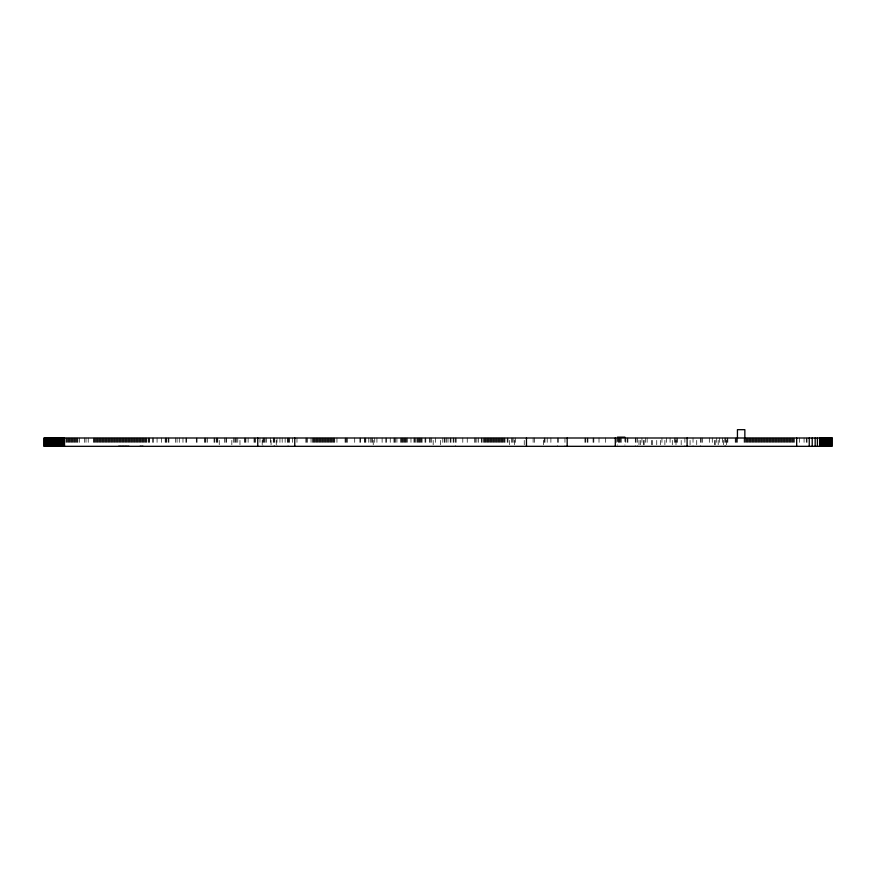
<?xml version="1.0" encoding="UTF-8"?>
<svg xmlns="http://www.w3.org/2000/svg" width="876" height="876" viewBox="0 0 876 876"><rect width="100%" height="100%" fill="white"/><g stroke="black" fill="none" stroke-linecap="round" stroke-linejoin="round"><path stroke-width="0.66" stroke-dasharray="4.38 3.29" d="M807.026 438L807.026 445.139M806.292 438L806.292 445.139M804.069 438L804.069 445.139M799.624 438L799.624 445.139M794.444 438L794.444 445.139M793.711 438L793.711 445.139M792.966 438L792.966 445.139M792.222 438L792.222 445.139M791.488 438L791.488 445.139M790.743 438L790.743 445.139M789.999 438L789.999 445.139M789.265 438L789.265 445.139M788.52 438L788.52 445.139M787.787 438L787.787 445.139M787.042 438L787.042 445.139M786.298 438L786.298 445.139M785.564 438L785.564 445.139M784.819 438L784.819 445.139M784.086 438L784.086 445.139M783.341 438L783.341 445.139M782.596 438L782.596 445.139M781.863 438L781.863 445.139M781.118 438L781.118 445.139M780.385 438L780.385 445.139M779.64 438L779.64 445.139M778.895 438L778.895 445.139M778.162 438L778.162 445.139M777.417 438L777.417 445.139M776.683 438L776.683 445.139M775.939 438L775.939 445.139M775.194 438L775.194 445.139M774.461 438L774.461 445.139M773.716 438L773.716 445.139M772.982 438L772.982 445.139M772.238 438L772.238 445.139M771.493 438L771.493 445.139M770.76 438L770.76 445.139M770.015 438L770.015 445.139M769.281 438L769.281 445.139M768.537 438L768.537 445.139M767.792 438L767.792 445.139M767.058 438L767.058 445.139M766.314 438L766.314 445.139M765.569 438L765.569 445.139M764.836 438L764.836 445.139M764.091 438L764.091 445.139M763.357 438L763.357 445.139M762.613 438L762.613 445.139M761.868 438L761.868 445.139M761.135 438L761.135 445.139M760.39 438L760.39 445.139M759.656 438L759.656 445.139M758.912 438L758.912 445.139M758.167 438L758.167 445.139M757.433 438L757.433 445.139M756.689 438L756.689 445.139M755.955 438L755.955 445.139M755.211 438L755.211 445.139M754.466 438L754.466 445.139M753.732 438L753.732 445.139M752.988 438L752.988 445.139M752.254 438L752.254 445.139M751.509 438L751.509 445.139M750.765 438L750.765 445.139M750.031 438L750.031 445.139M749.287 438L749.287 445.139M748.553 438L748.553 445.139M747.808 438L747.808 445.139M747.064 438L747.064 445.139M746.33 438L746.33 445.139M745.585 438L745.585 445.139M744.852 438L744.852 445.139M744.107 438L744.107 445.139M737.439 438L737.439 445.139M736.705 438L736.705 445.139M735.96 438L735.96 445.139M735.227 438L735.227 445.139M727.825 438L727.825 445.139M727.08 438L727.08 445.139M726.335 440.376L726.335 446.322M725.602 438L725.602 446.322M724.857 438L724.857 446.322M723.379 440.376L723.379 446.322M722.634 438L722.634 445.139M719.678 438L719.678 445.139M718.2 440.376L718.2 446.322M716.721 438L716.721 445.139M715.232 440.376L715.232 445.139M714.498 440.376L714.498 445.139M712.276 438L712.276 445.139M709.308 438L709.308 445.139M702.651 438L702.651 445.139M701.172 438L701.172 445.139M700.428 438L700.428 446.322M696.727 440.376L696.727 446.322M693.025 438L693.025 446.322M690.069 440.376L690.069 445.139M684.879 438L684.879 446.322M681.178 440.376L681.178 446.322M677.476 438L677.476 445.139M676.743 438L676.743 445.139M675.998 440.376L675.998 446.322M675.265 438L675.265 445.139M674.52 438L674.52 445.139M672.297 440.376L672.297 446.322M670.074 438L670.074 445.139M666.373 438L666.373 445.139M664.895 440.376L664.895 446.322M661.938 438L661.938 445.139M660.449 440.376L660.449 446.322M656.748 440.376L656.748 446.322M652.313 440.376L652.313 446.322M651.569 440.376L651.569 446.322M647.134 438L647.134 445.139M645.645 438L645.645 445.139M644.167 440.376L644.167 446.322M643.433 440.376L643.433 446.322M641.944 438L641.944 445.139M640.465 440.376L640.465 446.322M638.987 440.376L638.987 446.322M637.509 438L637.509 446.322M636.031 438L636.031 445.139M635.286 438L635.286 446.322M627.884 438L627.884 445.139M627.139 438L627.139 445.139M625.661 438L625.661 445.139M624.917 437.168L624.917 445.139M621.215 438L621.215 445.139M620.482 438L620.482 445.139M619.737 438L619.737 445.139M619.003 438L619.003 445.139M618.259 438L618.259 445.139M617.514 437.168L617.514 445.139M616.781 438L616.781 445.139M605.677 438L605.677 445.139M599.009 438L599.009 445.139M593.829 438L593.829 445.139M593.085 438L593.085 445.139M587.905 438L587.905 445.139M587.172 438L587.172 445.139M585.683 438L585.683 445.139M584.949 438L584.949 445.139M564.954 438L564.954 446.322M558.297 438L558.297 445.139M557.552 438L557.552 446.322M550.894 438L550.894 445.139M547.193 438L547.193 445.139M544.971 438L544.971 445.139M544.226 438L544.226 445.139M543.492 440.376L543.492 445.139M534.612 438L534.612 445.139M533.123 438L533.123 445.139M524.242 440.376L524.242 445.139M515.362 438L515.362 445.139M514.617 440.376L514.617 445.139M513.884 438L513.884 445.139M512.394 438L512.394 445.139M511.661 438L511.661 445.139M509.438 440.376L509.438 445.139M507.96 438L507.96 445.139M507.215 438L507.215 445.139M504.992 438L504.992 445.139M504.258 438L504.258 445.139M503.514 438L503.514 445.139M502.769 438L502.769 445.139M502.036 438L502.036 445.139M501.291 438L501.291 445.139M500.557 438L500.557 445.139M499.813 438L499.813 445.139M499.068 438L499.068 445.139M498.334 438L498.334 445.139M497.59 438L497.59 445.139M496.856 438L496.856 445.139M496.112 438L496.112 445.139M495.367 438L495.367 445.139M494.633 438L494.633 445.139M493.889 438L493.889 445.139M493.155 438L493.155 445.139M492.411 438L492.411 445.139M491.666 438L491.666 445.139M490.932 438L490.932 445.139M490.188 438L490.188 445.139M489.454 438L489.454 445.139M488.709 438L488.709 445.139M487.965 438L487.965 445.139M487.231 438L487.231 445.139M486.487 438L486.487 445.139M485.753 438L485.753 445.139M485.008 438L485.008 445.139M484.264 438L484.264 445.139M483.53 438L483.53 445.139M482.052 438L482.052 445.139M481.307 438L481.307 445.139M478.351 438L478.351 445.139M476.862 438L476.862 445.139M475.383 438L475.383 445.139M474.639 438L474.639 445.139M467.236 438L467.236 445.139M462.802 438L462.802 445.139M456.133 438L456.133 445.139M455.4 438L455.4 446.322M453.921 438L453.921 445.139M453.177 438L453.177 445.139M450.954 438L450.954 445.139M450.209 438L450.209 445.139M447.997 438L447.997 445.139M446.508 438L446.508 445.139M445.03 438L445.03 445.139M444.296 438L444.296 445.139M442.807 438L442.807 445.139M440.595 440.376L440.595 445.139M435.405 438L435.405 445.139M433.171 440.376L433.171 445.139M431.704 438L431.704 445.139M430.225 438L430.225 445.139M429.492 438L429.492 445.139M425.791 438L425.791 445.139M425.046 438L425.046 445.139M422.079 438L422.079 445.139M421.345 438L421.345 445.139M420.6 438L420.6 445.139M419.867 438L419.867 445.139M419.122 438L419.122 445.139M418.378 438L418.378 445.139M417.644 438L417.644 445.139M416.899 438L416.899 445.139M415.421 438L415.421 445.139M414.676 437.912L414.676 445.139M413.943 438L413.943 445.139M410.975 438L410.975 445.139M407.274 437.912L407.274 445.139M406.541 438L406.541 445.139M405.796 438L405.796 445.139M405.062 438L405.062 445.139M404.318 438L404.318 445.139M403.573 438L403.573 445.139M402.84 438L402.84 445.139M402.095 438L402.095 445.139M401.361 438L401.361 445.139M400.617 438L400.617 445.139M396.916 438L396.916 445.139M395.437 438L395.437 445.139M394.693 438L394.693 445.139M393.948 438L393.948 445.139M390.247 438L390.247 445.139M386.546 438L386.546 445.139M385.812 438L385.812 445.139M382.111 438L382.111 445.139M376.932 438L376.932 445.139M374.709 438L374.709 445.139M373.231 440.376L373.231 445.139M372.486 438L372.486 445.139M371.742 438L371.742 445.139M370.263 438L370.263 445.139M368.785 438L368.785 445.139M365.818 438L365.818 445.139M365.084 438L365.084 445.139M364.339 438L364.339 445.139M360.638 438L360.638 445.139M359.905 438L359.905 445.139M354.714 438L354.714 445.139M347.312 438L347.312 445.139M346.578 438L346.578 445.139M345.834 438L345.834 445.139M345.089 438L345.089 445.139M336.953 438L336.953 445.139M334.731 438L334.731 445.139M333.986 438L333.986 445.139M333.252 438L333.252 445.139M332.508 438L332.508 445.139M331.774 438L331.774 445.139M331.029 438L331.029 445.139M330.285 438L330.285 445.139M329.551 438L329.551 445.139M328.807 438L328.807 445.139M328.073 438L328.073 445.139M327.328 438L327.328 445.139M326.584 438L326.584 445.139M325.85 438L325.85 445.139M325.105 438L325.105 445.139M324.372 438L324.372 445.139M323.627 438L323.627 445.139M322.883 438L322.883 445.139M322.149 438L322.149 445.139M321.404 438L321.404 445.139M320.671 438L320.671 445.139M319.926 438L319.926 445.139M319.182 438L319.182 445.139M318.448 438L318.448 445.139M317.703 438L317.703 445.139M316.959 438L316.959 445.139M316.225 438L316.225 445.139M315.48 438L315.48 445.139M314.747 438L314.747 445.139M314.002 438L314.002 445.139M313.258 438L313.258 445.139M312.524 438L312.524 445.139M311.046 438L311.046 445.139M307.345 438L307.345 445.139M306.6 438L306.6 445.139M305.855 438L305.855 445.139M296.975 438L296.975 445.139M292.529 438L292.529 445.139M289.573 438L289.573 445.139M288.828 438L288.828 445.139M288.095 438L288.095 446.322M287.35 438L287.35 445.139M285.127 438L285.127 445.139M282.171 438L282.171 445.139M279.948 438L279.948 445.139M276.991 438L276.991 446.322M276.247 440.376L276.247 446.322M274.768 438L274.768 446.322M274.024 438L274.024 446.322M273.29 438L273.29 445.139M271.067 440.376L271.067 445.139M270.323 438L270.323 445.139M266.622 438L266.622 445.139M265.143 438L265.143 445.139M264.399 438L264.399 445.139M263.665 438L263.665 445.139M262.92 438L262.92 446.322M262.187 440.376L262.187 446.322M259.964 438L259.964 445.139M255.518 438L255.518 445.139M254.785 438L254.785 445.139M254.04 438L254.04 445.139M248.116 438L248.116 445.139M245.893 438L245.893 445.139M245.16 438L245.16 445.139M244.415 438L244.415 445.139M239.969 440.376L239.969 445.139M237.757 438L237.757 445.139M236.268 438L236.268 445.139M235.534 438L235.534 445.139M234.79 438L234.79 445.139M233.312 438L233.312 445.139M231.833 440.376L231.833 445.139M226.654 438L226.654 445.139M225.909 438L225.909 445.139M224.431 438L224.431 445.139M219.252 440.376L219.252 445.139M217.763 438L217.763 445.139M217.029 438L217.029 445.139M216.284 438L216.284 445.139M214.806 438L214.806 445.139M214.062 438L214.062 445.139M207.404 438L207.404 445.139M205.926 438L205.926 445.139M205.181 438L205.181 445.139M204.436 438L204.436 445.139M197.034 438L197.034 445.139M196.301 438L196.301 445.139M186.676 438L186.676 445.139M185.931 438L185.931 445.139M182.974 438L182.974 445.139M179.273 438L179.273 445.139M177.051 438L177.051 445.139M175.572 438L175.572 445.139M168.904 438L168.904 445.139M168.17 438L168.17 445.139M166.692 438L166.692 445.139M165.947 438L165.947 445.139M165.203 438L165.203 445.139M161.502 438L161.502 445.139M157.067 438L157.067 445.139M153.366 438L153.366 445.139M152.621 438L152.621 445.139M149.665 438L149.665 445.139M148.92 438L148.92 445.139M148.175 438L148.175 445.139M146.697 438L146.697 445.139M145.964 438L145.964 445.139M145.219 438L145.219 445.139M144.474 438L144.474 445.139M143.741 438L143.741 445.139M142.996 438L142.996 446.322M142.262 438L142.262 446.322M141.518 438L141.518 446.322M140.773 438L140.773 446.322M140.04 438L140.04 446.322M139.295 438L139.295 445.139M138.561 438L138.561 445.139M137.817 438L137.817 445.139M137.072 438L137.072 445.139M136.338 438L136.338 445.139M135.594 438L135.594 445.139M134.849 438L134.849 445.139M134.116 438L134.116 445.139M133.371 438L133.371 445.139M132.637 438L132.637 445.139M131.893 438L131.893 445.139M131.148 438L131.148 445.139M130.415 438L130.415 445.139M129.67 438L129.67 445.139M128.936 438L128.936 446.322M128.192 438L128.192 446.322M127.447 438L127.447 446.322M126.713 438L126.713 446.322M125.969 438L125.969 446.322M125.235 438L125.235 446.322M124.491 438L124.491 446.322M123.746 438L123.746 446.322M123.012 438L123.012 446.322M122.268 438L122.268 446.322M121.534 438L121.534 446.322M120.789 438L120.789 446.322M120.045 438L120.045 446.322M119.311 438L119.311 446.322M118.567 438L118.567 446.322M117.833 438L117.833 445.139M117.088 438L117.088 445.139M116.344 438L116.344 445.139M115.61 438L115.61 445.139M114.865 438L114.865 445.139M114.132 438L114.132 445.139M113.387 438L113.387 445.139M112.643 438L112.643 445.139M111.909 438L111.909 445.139M111.164 438L111.164 445.139M110.431 438L110.431 445.139M109.686 438L109.686 445.139M108.942 438L108.942 445.139M108.208 438L108.208 445.139M107.463 438L107.463 445.139M106.719 438L106.719 445.139M105.985 438L105.985 445.139M105.24 438L105.24 445.139M104.507 438L104.507 445.139M103.762 438L103.762 445.139M103.018 438L103.018 445.139M102.284 438L102.284 445.139M101.539 438L101.539 445.139M100.806 438L100.806 445.139M100.061 438L100.061 445.139M99.317 438L99.317 445.139M98.583 438L98.583 445.139M97.838 438L97.838 445.139M97.105 438L97.105 445.139M96.36 438L96.36 445.139M95.615 438L95.615 445.139M94.882 438L94.882 445.139M94.137 438L94.137 445.139M93.403 438L93.403 445.139M88.213 438L88.213 445.139M86.001 438L86.001 445.139M84.512 438L84.512 445.139M79.333 438L79.333 445.139M77.854 438L77.854 445.139M77.11 438L77.11 445.139M76.376 438L76.376 445.139M75.632 438L75.632 445.139M74.887 438L74.887 445.139M74.153 438L74.153 445.139M73.409 438L73.409 445.139M72.675 438L72.675 445.139M71.931 438L71.931 445.139M71.186 438L71.186 445.139M70.452 438L70.452 445.139M69.708 438L69.708 445.139M68.974 438L68.974 445.139M68.229 438L68.229 445.139M67.485 438L67.485 445.139M66.751 438L66.751 445.139M66.007 438L66.007 445.139"/><path stroke-width="1.31" d="M617.514 437.168L624.917 437.168M831.455 438L831.455 446.322M830.722 438L830.722 446.322M829.977 438L829.977 446.322M829.243 438L829.243 446.322M828.499 438L828.499 446.322M827.754 438L827.754 446.322M827.021 438L827.021 446.322M826.276 438L826.276 446.322M825.542 438L825.542 446.322M824.798 438L824.798 446.322M824.053 438L824.053 446.322M823.32 438L823.32 446.322M822.575 438L822.575 446.322M821.841 438L821.841 446.322M821.097 438L821.097 446.322M820.352 438L820.352 446.322M819.618 438L819.618 446.322M817.396 438L817.396 446.322M815.173 438L815.173 446.322M812.216 438L812.216 446.322M809.249 438L809.249 446.322M796.667 438L796.667 446.322M744.852 438.635L744.852 429.678L737.439 429.678L737.439 438.635M687.102 438L687.102 446.322M615.302 438L615.302 446.322M567.177 438L567.177 446.322M526.465 438L526.465 446.322M294.752 438L294.752 446.322M257.741 438L257.741 446.322M64.528 438L64.528 446.322M63.784 438L63.784 446.322M63.05 438L63.05 446.322M62.305 438L62.305 446.322M61.572 438L61.572 446.322M60.827 438L60.827 446.322M60.083 438L60.083 446.322M59.349 438L59.349 446.322M58.604 438L58.604 446.322M57.871 438L57.871 446.322M57.126 438L57.126 446.322M56.382 438L56.382 446.322M55.648 438L55.648 446.322M54.903 438L54.903 446.322M54.159 438L54.159 446.322M53.425 438L53.425 446.322M52.68 438L52.68 446.322M51.947 438L51.947 446.322M51.202 438L51.202 446.322M50.458 438L50.458 446.322M49.724 438L49.724 446.322M48.979 438L48.979 446.322M48.246 438L48.246 446.322M47.501 438L47.501 446.322M46.757 438L46.757 446.322M46.023 438L46.023 446.322M45.278 438L45.278 446.322M44.545 438L44.545 446.322M832.2 438L43.8 438L43.8 446.322L832.2 446.322L832.2 438"/></g></svg>
